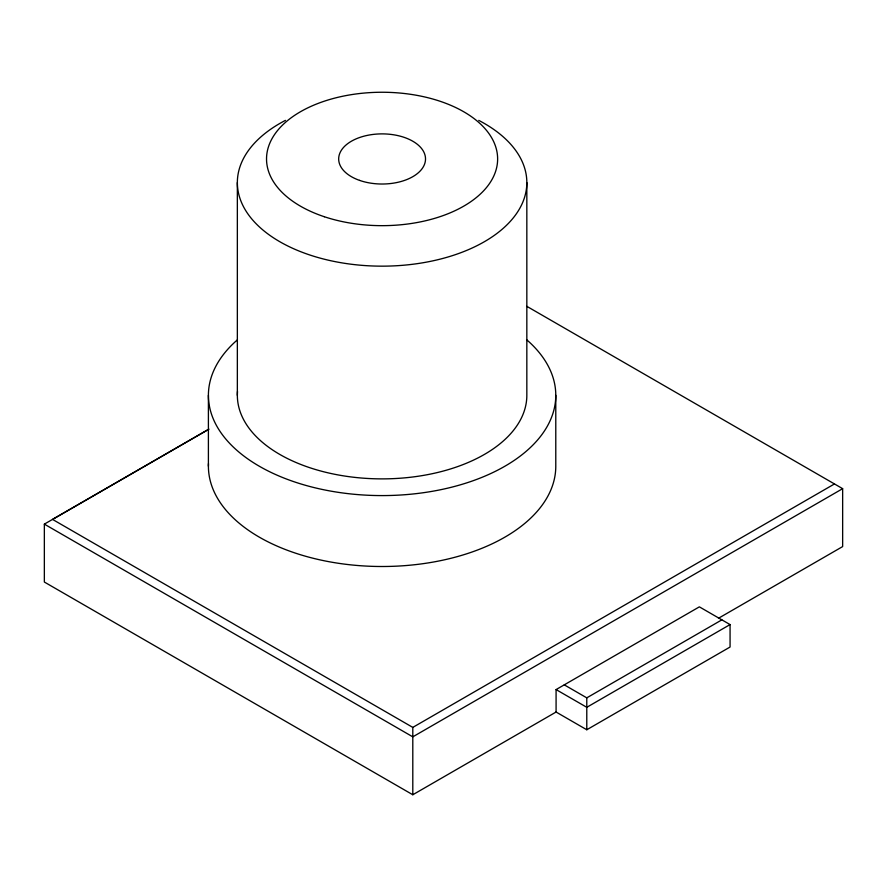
<?xml version="1.0" encoding="UTF-8"?>
<svg xmlns="http://www.w3.org/2000/svg" width="887" height="887" viewBox="0 0 887 887"><rect width="100%" height="100%" fill="white"/><g stroke="black" fill="none" stroke-linecap="round" stroke-linejoin="round"><path stroke-width="1.33" d="M556.082 712.028L556.082 689.576L699.366 606.852L730.068 624.581L730.068 647.033L586.784 729.757L556.082 712.028L412.799 794.752L44.35 582.038L44.35 524.128L208.39 429.419M208.988 429.164L52.544 519.405L412.799 727.395L834.467 483.947M718.47 618.272L842.65 546.58L842.65 488.67L412.799 736.842L44.35 524.128M564.265 684.853L586.784 697.847L721.885 619.847M730.068 624.581L586.784 707.305L556.082 689.576M526.867 306.359L842.65 488.67M586.784 697.847L586.784 729.757M555.783 395.314L555.783 466.218A173.686 100.275 0 0 1 379.836 566.494A173.686 100.275 0 0 1 208.467 463.613M526.834 182.589L526.834 395.314A144.736 83.566 0 0 1 378.771 478.858A144.736 83.566 0 0 1 237.505 391.477M412.799 727.395L412.799 794.752M237.35 182.589L237.35 395.314M208.401 395.314L208.401 466.218M478.736 120.377A144.736 83.566 0 0 1 486.276 240.599A144.736 83.566 0 0 1 277.908 240.599A144.736 83.566 0 0 1 285.448 120.377M526.789 339.843A173.686 100.275 0 0 1 496.487 470.764A173.686 100.275 0 0 1 267.697 470.764A173.686 100.275 0 0 1 237.394 339.843M324.32 216.727A115.543 66.702 0 0 0 497.629 158.95A115.543 66.702 0 0 0 324.32 101.185A115.543 66.702 0 0 0 324.32 216.727M359.568 180.383A43.419 25.069 0 0 0 425.505 159.494A43.419 25.069 0 0 0 361.209 136.975A43.419 25.069 0 0 0 359.568 180.383"/></g></svg>
